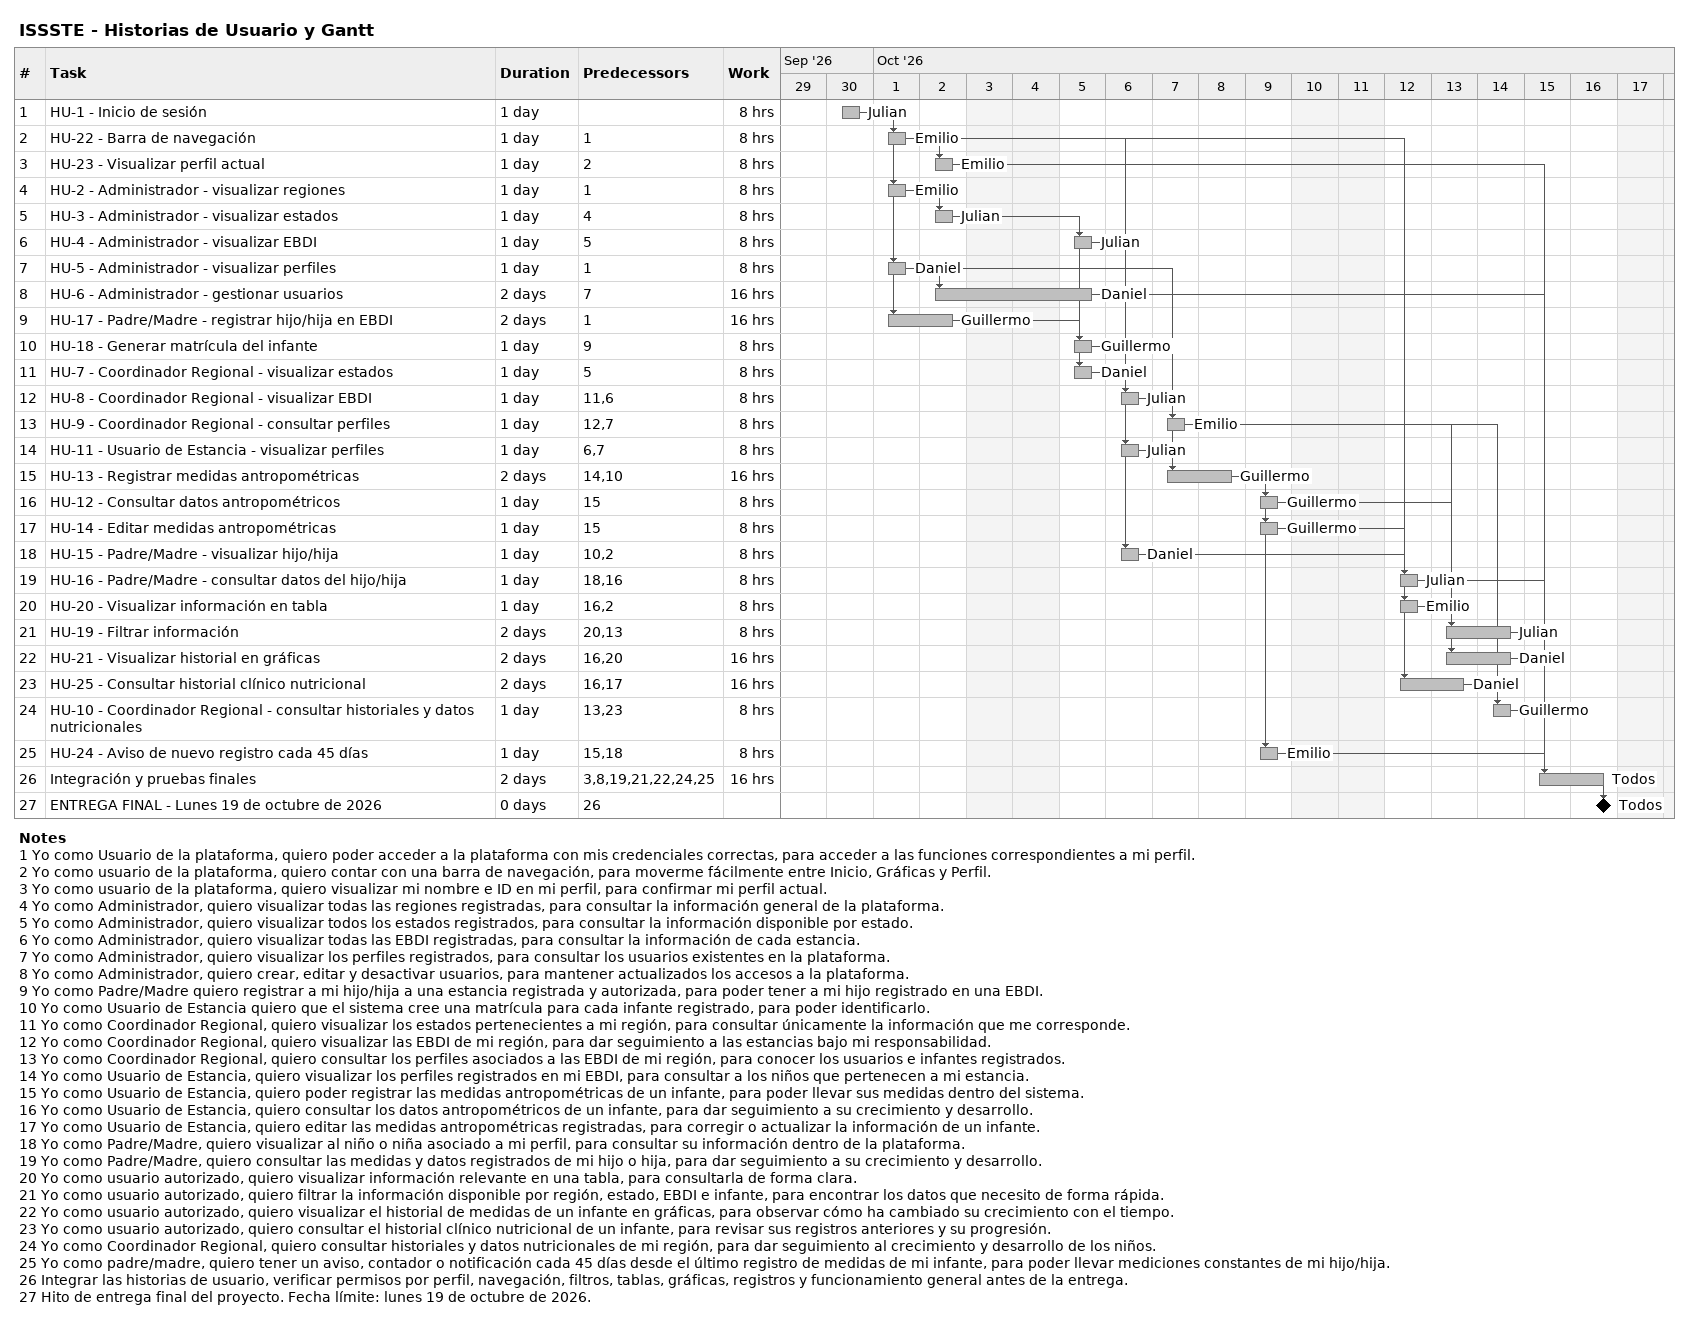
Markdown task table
ISSSTE - Historias de Usuario y Gantt

| ID | Task | Duration | Start | Finish | Predecessors | Resources | Work (h) |
|---|---|---|---|---|---|---|---|
| 1 | HU-1 - Inicio de sesión | 1d | 2026-09-30 | 2026-09-30 |  | Julian | 8 |
| 2 | HU-22 - Barra de navegación | 1d | 2026-10-01 | 2026-10-01 | 1 | Emilio | 8 |
| 3 | HU-23 - Visualizar perfil actual | 1d | 2026-10-02 | 2026-10-02 | 2 | Emilio | 8 |
| 4 | HU-2 - Administrador - visualizar regiones | 1d | 2026-10-01 | 2026-10-01 | 1 | Emilio | 8 |
| 5 | HU-3 - Administrador - visualizar estados | 1d | 2026-10-02 | 2026-10-02 | 4 | Julian | 8 |
| 6 | HU-4 - Administrador - visualizar EBDI | 1d | 2026-10-05 | 2026-10-05 | 5 | Julian | 8 |
| 7 | HU-5 - Administrador - visualizar perfiles | 1d | 2026-10-01 | 2026-10-01 | 1 | Daniel | 8 |
| 8 | HU-6 - Administrador - gestionar usuarios | 2d | 2026-10-02 | 2026-10-05 | 7 | Daniel | 16 |
| 9 | HU-17 - Padre/Madre - registrar hijo/hija en EBDI | 2d | 2026-10-01 | 2026-10-02 | 1 | Guillermo | 16 |
| 10 | HU-18 - Generar matrícula del infante | 1d | 2026-10-05 | 2026-10-05 | 9 | Guillermo | 8 |
| 11 | HU-7 - Coordinador Regional - visualizar estados | 1d | 2026-10-05 | 2026-10-05 | 5 | Daniel | 8 |
| 12 | HU-8 - Coordinador Regional - visualizar EBDI | 1d | 2026-10-06 | 2026-10-06 | 11, 6 | Julian | 8 |
| 13 | HU-9 - Coordinador Regional - consultar perfiles | 1d | 2026-10-07 | 2026-10-07 | 12, 7 | Emilio | 8 |
| 14 | HU-11 - Usuario de Estancia - visualizar perfiles | 1d | 2026-10-06 | 2026-10-06 | 6, 7 | Julian | 8 |
| 15 | HU-13 - Registrar medidas antropométricas | 2d | 2026-10-07 | 2026-10-08 | 14, 10 | Guillermo | 16 |
| 16 | HU-12 - Consultar datos antropométricos | 1d | 2026-10-09 | 2026-10-09 | 15 | Guillermo | 8 |
| 17 | HU-14 - Editar medidas antropométricas | 1d | 2026-10-09 | 2026-10-09 | 15 | Guillermo | 8 |
| 18 | HU-15 - Padre/Madre - visualizar hijo/hija | 1d | 2026-10-06 | 2026-10-06 | 10, 2 | Daniel | 8 |
| 19 | HU-16 - Padre/Madre - consultar datos del hijo/hija | 1d | 2026-10-12 | 2026-10-12 | 18, 16 | Julian | 8 |
| 20 | HU-20 - Visualizar información en tabla | 1d | 2026-10-12 | 2026-10-12 | 16, 2 | Emilio | 8 |
| 21 | HU-19 - Filtrar información | 2d | 2026-10-13 | 2026-10-14 | 20, 13 | Julian | 8 |
| 22 | HU-21 - Visualizar historial en gráficas | 2d | 2026-10-13 | 2026-10-14 | 16, 20 | Daniel | 16 |
| 23 | HU-25 - Consultar historial clínico nutricional | 2d | 2026-10-12 | 2026-10-13 | 16, 17 | Daniel | 16 |
| 24 | HU-10 - Coordinador Regional - consultar historiales y datos nutricionales | 1d | 2026-10-14 | 2026-10-14 | 13, 23 | Guillermo | 8 |
| 25 | HU-24 - Aviso de nuevo registro cada 45 días | 1d | 2026-10-09 | 2026-10-09 | 15, 18 | Emilio | 8 |
| 26 | Integración y pruebas finales | 2d | 2026-10-15 | 2026-10-16 | 3, 8, 19, 21, 22, 24, 25 | Todos | 16 |
| 27 | ENTREGA FINAL - Lunes 19 de octubre de 2026 | 0d | 2026-10-16 | 2026-10-16 | 26 | Todos |  |

Notes
- 1: Yo como Usuario de la plataforma, quiero poder acceder a la plataforma con mis credenciales correctas, para acceder a las funciones correspondientes a mi perfil.
- 2: Yo como usuario de la plataforma, quiero contar con una barra de navegación, para moverme fácilmente entre Inicio, Gráficas y Perfil.
- 3: Yo como usuario de la plataforma, quiero visualizar mi nombre e ID en mi perfil, para confirmar mi perfil actual.
- 4: Yo como Administrador, quiero visualizar todas las regiones registradas, para consultar la información general de la plataforma.
- 5: Yo como Administrador, quiero visualizar todos los estados registrados, para consultar la información disponible por estado.
- 6: Yo como Administrador, quiero visualizar todas las EBDI registradas, para consultar la información de cada estancia.
- 7: Yo como Administrador, quiero visualizar los perfiles registrados, para consultar los usuarios existentes en la plataforma.
- 8: Yo como Administrador, quiero crear, editar y desactivar usuarios, para mantener actualizados los accesos a la plataforma.
- 9: Yo como Padre/Madre quiero registrar a mi hijo/hija a una estancia registrada y autorizada, para poder tener a mi hijo registrado en una EBDI.
- 10: Yo como Usuario de Estancia quiero que el sistema cree una matrícula para cada infante registrado, para poder identificarlo.
- 11: Yo como Coordinador Regional, quiero visualizar los estados pertenecientes a mi región, para consultar únicamente la información que me corresponde.
- 12: Yo como Coordinador Regional, quiero visualizar las EBDI de mi región, para dar seguimiento a las estancias bajo mi responsabilidad.
- 13: Yo como Coordinador Regional, quiero consultar los perfiles asociados a las EBDI de mi región, para conocer los usuarios e infantes registrados.
- 14: Yo como Usuario de Estancia, quiero visualizar los perfiles registrados en mi EBDI, para consultar a los niños que pertenecen a mi estancia.
- 15: Yo como Usuario de Estancia, quiero poder registrar las medidas antropométricas de un infante, para poder llevar sus medidas dentro del sistema.
- 16: Yo como Usuario de Estancia, quiero consultar los datos antropométricos de un infante, para dar seguimiento a su crecimiento y desarrollo.
- 17: Yo como Usuario de Estancia, quiero editar las medidas antropométricas registradas, para corregir o actualizar la información de un infante.
- 18: Yo como Padre/Madre, quiero visualizar al niño o niña asociado a mi perfil, para consultar su información dentro de la plataforma.
- 19: Yo como Padre/Madre, quiero consultar las medidas y datos registrados de mi hijo o hija, para dar seguimiento a su crecimiento y desarrollo.
- 20: Yo como usuario autorizado, quiero visualizar información relevante en una tabla, para consultarla de forma clara.
- 21: Yo como usuario autorizado, quiero filtrar la información disponible por región, estado, EBDI e infante, para encontrar los datos que necesito de forma rápida.
- 22: Yo como usuario autorizado, quiero visualizar el historial de medidas de un infante en gráficas, para observar cómo ha cambiado su crecimiento con el tiempo.
- 23: Yo como usuario autorizado, quiero consultar el historial clínico nutricional de un infante, para revisar sus registros anteriores y su progresión.
- 24: Yo como Coordinador Regional, quiero consultar historiales y datos nutricionales de mi región, para dar seguimiento al crecimiento y desarrollo de los niños.
- 25: Yo como padre/madre, quiero tener un aviso, contador o notificación cada 45 días desde el último registro de medidas de mi infante, para poder llevar mediciones constantes de mi hijo/hija.
- 26: Integrar las historias de usuario, verificar permisos por perfil, navegación, filtros, tablas, gráficas, registros y funcionamiento general antes de la entrega.
- 27: Hito de entrega final del proyecto. Fecha límite: lunes 19 de octubre de 2026.
